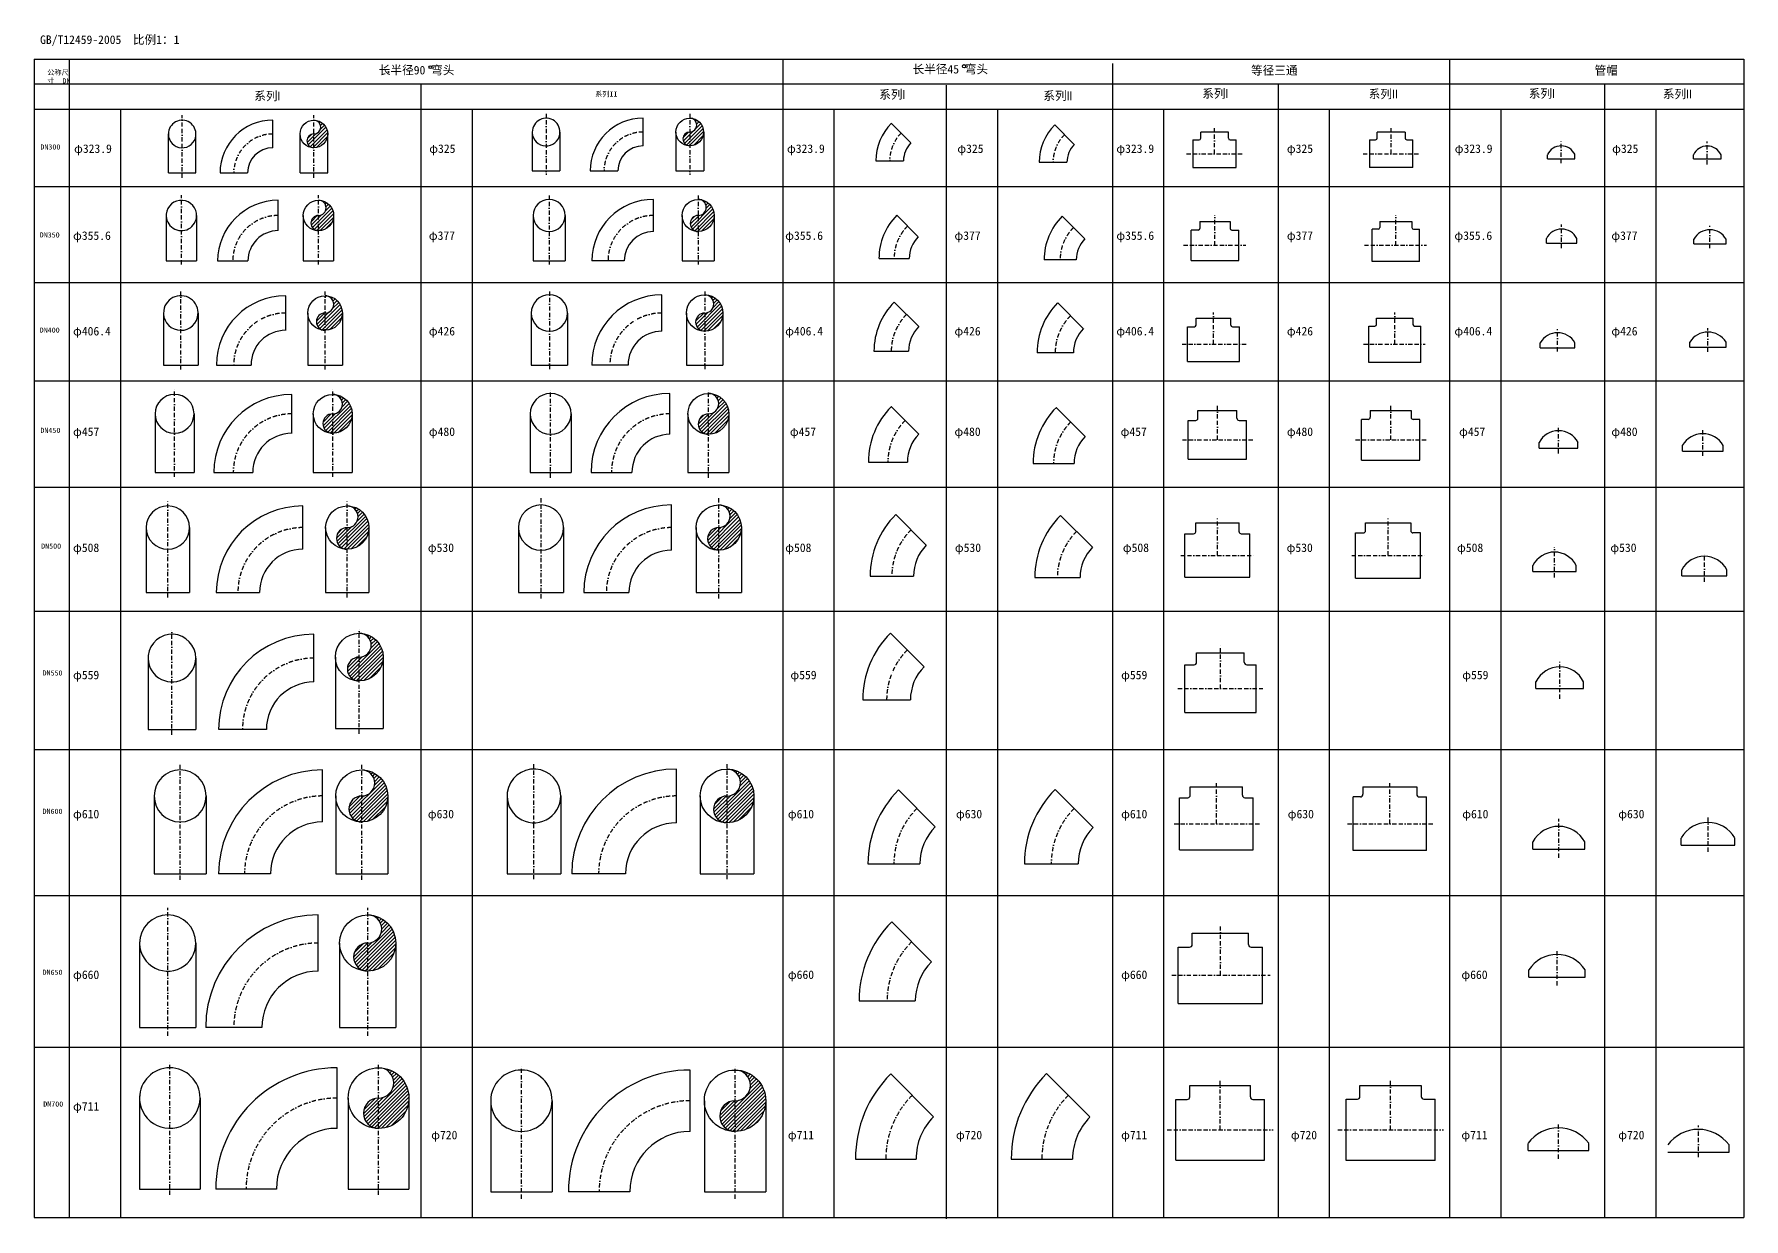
# Model space of a CAD drawing. Header units: inches. Extents: x -2812 to 39570, y -19532 to 26612.
# Drawn here: x 19518 to 39570, y 12716 to 26612 of the extents above; entities that cross this region are included whole.
import ezdxf

# ---------------------------------------------------------------- set-up
doc = ezdxf.new("R2010")
doc.units = ezdxf.units.IN
doc.header["$MEASUREMENT"] = 0
doc.linetypes.add('BORDER2', pattern=[0.875, 0.25, -0.125, 0.25, -0.125, 0, -0.125])
doc.layers.add('图层2', color=3, linetype='BORDER2')

msp = doc.modelspace()

# ---------------------------------------------------------------- hatches: boundary and pattern name
h = msp.add_hatch()
h.set_pattern_fill('_USER', color=256, scale=30, angle=45, style=0, pattern_type=0)
h.set_pattern_definition([(45, (20192.325, 29815.286), (-21.2132, 21.2132), [])])
h.paths.add_polyline_path([(22960, 25441, 0.414214), (22798, 25603, -1), (22798, 25441), (22798, 25279, 0.414214)])
h.paths.add_polyline_path([(22798, 25441, 1), (22798, 25279)])
h = msp.add_hatch()
h.set_pattern_fill('_USER', color=256, scale=30, angle=45, style=0, pattern_type=0)
h.set_pattern_definition([(45, (21362.597, 29815.286), (-21.2132, 21.2132), [])])
h.paths.add_polyline_path([(27370, 25464, 0.414214), (27207, 25627, -1), (27207, 25464), (27207, 25302, 0.414214)])
h.paths.add_polyline_path([(27207, 25464, 1), (27207, 25302), (27207, 25302)])
h = msp.add_hatch()
h.set_pattern_fill('_USER', color=256, scale=30, angle=45, style=0, pattern_type=0)
h.set_pattern_definition([(45, (21360.725, 29815.286), (-21.2132, 21.2132), [])])
h.paths.add_polyline_path([(27306, 24674, -1), (27306, 24485), (27306, 24297, 0.414214), (27494, 24485, 0.414214)])
h.paths.add_polyline_path([(27306, 24485, 1), (27306, 24297), (27306, 24297)])
h = msp.add_hatch()
h.set_pattern_fill('_USER', color=256, scale=30, angle=45, style=0, pattern_type=0)
h.set_pattern_definition([(45, (20234.156, 29815.286), (-21.2132, 21.2132), [])])
h.paths.add_polyline_path([(23029, 24485, 0.414214), (22852, 24663, -1), (22852, 24485), (22852, 24307, 0.414214)])
h.paths.add_polyline_path([(22852, 24485, 1), (22852, 24307), (22852, 24307)])
h = msp.add_hatch()
h.set_pattern_fill('_USER', color=256, scale=30, angle=45, style=0, pattern_type=0)
h.set_pattern_definition([(45, (20275.987, 29815.286), (-21.2132, 21.2132), [])])
h.paths.add_polyline_path([(22966, 23540), (22961, 23539, -0.850846), (22929, 23341), (22929, 23137, 0.414214), (23133, 23341, 0.362139)])
h.paths.add_polyline_path([(22929, 23341, 1), (22929, 23137)])
h = msp.add_hatch()
h.set_pattern_fill('_USER', color=256, scale=30, angle=45, style=0, pattern_type=0)
h.set_pattern_definition([(45, (21245.69, 29815.286), (-21.2132, 21.2132), [])])
h.paths.add_polyline_path([(27414, 23551), (27414, 23549, -0.857069), (27382, 23341), (27382, 23128, 0.414214), (27595, 23341, 0.370418)])
h.paths.add_polyline_path([(27382, 23341, 1), (27382, 23128)])
h = msp.add_hatch()
h.set_pattern_fill('_USER', color=256, scale=30, angle=45, style=0, pattern_type=0)
h.set_pattern_definition([(45, (20223.698, 29815.286), (-21.2132, 21.2132), [])])
h.paths.add_polyline_path([(23248, 22158, 0.414214), (23019, 22386, -1), (23019, 22158), (23019, 21929, 0.414214)])
h.paths.add_polyline_path([(23019, 22158, 1), (23019, 21929)])
h = msp.add_hatch()
h.set_pattern_fill('_USER', color=256, scale=30, angle=45, style=0, pattern_type=0)
h.set_pattern_definition([(45, (21339.81, 29815.286), (-21.2132, 21.2132), [])])
h.paths.add_polyline_path([(27666, 22158, 0.414214), (27426, 22398, -1), (27426, 22158), (27426, 21918, 0.414214)])
h.paths.add_polyline_path([(27426, 22158, 1), (27426, 21918)])
h = msp.add_hatch()
h.set_pattern_fill('_USER', color=256, scale=30, angle=45, style=0, pattern_type=0)
h.set_pattern_definition([(45, (20087.747, 29815.286), (-21.2132, 21.2132), [])])
h.paths.add_polyline_path([(23444, 20824, 0.294626), (23294, 21056), (23262, 21056, -0.735356), (23190, 20824), (23190, 20570, 0.414214)])
h.paths.add_polyline_path([(23190, 20824, 1), (23190, 20570)])
h = msp.add_hatch()
h.set_pattern_fill('_USER', color=256, scale=30, angle=45, style=0, pattern_type=0)
h.set_pattern_definition([(45, (21287.52, 29815.286), (-21.2132, 21.2132), [])])
h.paths.add_polyline_path([(27812, 20824, 0.414214), (27547, 21089, -1), (27547, 20824), (27547, 20559, 0.414214)])
h.paths.add_polyline_path([(27547, 20824, 1), (27547, 20559)])
h = msp.add_hatch()
h.set_pattern_fill('_USER', color=256, scale=30, angle=45, style=0, pattern_type=0)
h.set_pattern_definition([(45, (20133.673, 29653.667), (-21.2132, 21.2132), [])])
h.paths.add_polyline_path([(23404, 19575), (23395, 19569, -0.786752), (23331, 19305), (23331, 19025, 0.414214), (23611, 19305, 0.338727)])
h.paths.add_polyline_path([(23331, 19305, 1), (23331, 19025), (23331, 19025)])
h = msp.add_hatch()
h.set_pattern_fill('_USER', color=256, scale=30, angle=45, style=0, pattern_type=0)
h.set_pattern_definition([(45, (19869.224, 29478.64), (-21.2132, 21.2132), [])])
h.paths.add_polyline_path([(23665, 17676, 0.414214), (23360, 17981, -1), (23360, 17676), (23360, 17371, 0.414214)])
h.paths.add_polyline_path([(23360, 17676, 1), (23360, 17371)])
h = msp.add_hatch()
h.set_pattern_fill('_USER', color=256, scale=30, angle=45, style=0, pattern_type=0)
h.set_pattern_definition([(45, (20477.73, 29478.64), (-21.213203, 21.213203), [])])
h.paths.add_polyline_path([(27959, 17676, 0.414214), (27644, 17991, -1), (27644, 17676), (27644, 17361, 0.414214)])
h.paths.add_polyline_path([(27644, 17676, 1), (27644, 17361)])
h = msp.add_hatch()
h.set_pattern_fill('_USER', color=256, scale=30, angle=45, style=0, pattern_type=0)
h.set_pattern_definition([(45, (19780.943, 29359.11), (-21.213203, 21.213203), [])])
h.paths.add_polyline_path([(23429, 16281, -1), (23429, 15951), (23429, 15621, 0.414214), (23759, 15951, 0.414214)])
h.paths.add_polyline_path([(23429, 15951, 1), (23429, 15621)])
h = msp.add_hatch()
h.set_pattern_fill('_USER', color=256, scale=30, angle=45, style=0, pattern_type=0)
h.set_pattern_definition([(45, (19933.145, 29382.04), (-21.213203, 21.213203), [])])
h.paths.add_polyline_path([(23557, 14132, 1), (23557, 13776), (23557, 13776)])
h.paths.add_polyline_path([(23912, 14132, 0.337673), (23651, 14475), (23644, 14464, -0.770831), (23557, 14132), (23557, 13776, 0.414214)])
h = msp.add_hatch()
h.set_pattern_fill('_USER', color=256, scale=30, angle=45, style=0, pattern_type=0)
h.set_pattern_definition([(45, (20538.963, 29350.74), (-21.213203, 21.213203), [])])
h.paths.add_polyline_path([(28098, 14101, 0.381852), (27778, 14458), (27778, 14456, -0.893426), (27738, 14101), (27738, 13741, 0.414214)])
h.paths.add_polyline_path([(27738, 14101, 1), (27738, 13741)])

# ---------------------------------------------------------------- linework, layer by layer
for p, q in [((19518, 26317), (39570, 26317)), ((19518, 26317), (19518, 12733)), ((19928, 26317), (19928, 12733)), ((28298, 26317), (28298, 12733)), ((36119, 26317), (36119, 12733)), ((39570, 26317), (39570, 12733)), ((32164, 26266), (32164, 12733)), ((19518, 26031), (39570, 26031)), ((24053, 26031), (24053, 12733)), ((30215, 26014), (30215, 12716)), ((34107, 26031), (34107, 12733)), ((37937, 26031), (37937, 12733)), ((19518, 25731), (39570, 25731)), ((20528, 25731), (20528, 12733)), ((24653, 25731), (24653, 12733)), ((28898, 25731), (28898, 12733)), ((30815, 25731), (30815, 12733)), ((32764, 25731), (32764, 12733)), ((34707, 25731), (34707, 12733)), ((36719, 25731), (36719, 12733)), ((38537, 25731), (38537, 12733)), ((22316, 25279), (22316, 25603)), ((26659, 25302), (26659, 25627)), ((29801, 25336), (29572, 25565)), ((31717, 25319), (31488, 25549)), ((21091, 24984), (21091, 25441)), ((21415, 24984), (21415, 25441)), ((22636, 24984), (22636, 25441)), ((22960, 24984), (22960, 25441)), ((25359, 25464), (25359, 25007)), ((25684, 25464), (25684, 25007)), ((27045, 25464), (27045, 25007)), ((27370, 25464), (27370, 25007)), ((33109, 25372), (33181, 25372)), ((33109, 25372), (33109, 25048)), ((33525, 25464), (33201, 25464)), ((33201, 25392), (33201, 25464)), ((33525, 25392), (33525, 25464)), ((33545, 25372), (33617, 25372)), ((33617, 25048), (33617, 25372)), ((35179, 25373), (35179, 25048)), ((35179, 25373), (35251, 25373)), ((35596, 25464), (35271, 25464)), ((35271, 25393), (35271, 25464)), ((35596, 25464), (35596, 25393)), ((35616, 25373), (35687, 25373)), ((35687, 25048), (35687, 25373)), ((29390, 25127), (29714, 25127)), ((31306, 25109), (31631, 25109)), ((37266, 25148), (37266, 25198)), ((37266, 25148), (37589, 25148)), ((37589, 25148), (37589, 25198)), ((38979, 25148), (38979, 25198)), ((38979, 25148), (39304, 25148)), ((39304, 25148), (39304, 25198)), ((21091, 24984), (21415, 24984)), ((21697, 24984), (22021, 24984)), ((22636, 24984), (22960, 24984)), ((25359, 25007), (25684, 25007)), ((26039, 25007), (26364, 25007)), ((27045, 25007), (27370, 25007)), ((33109, 25048), (33617, 25048)), ((35687, 25048), (35179, 25048)), ((19518, 24827), (39570, 24827)), ((26781, 24297), (26781, 24674)), ((21066, 24485), (21066, 23952)), ((21421, 24485), (21421, 23952)), ((22380, 24307), (22380, 24663)), ((22674, 24485), (22674, 23952)), ((23029, 24485), (23029, 23952)), ((25370, 24485), (25370, 23952)), ((25747, 24485), (25747, 23952)), ((27117, 24485), (27117, 23952)), ((27494, 24485), (27494, 23952)), ((29887, 24235), (29636, 24487)), ((31842, 24210), (31575, 24477)), ((33088, 23958), (33088, 24313)), ((33170, 24313), (33088, 24313)), ((33190, 24414), (33545, 24414)), ((33190, 24414), (33190, 24333)), ((33545, 24414), (33545, 24333)), ((33565, 24313), (33646, 24313)), ((33646, 23958), (33646, 24313)), ((35209, 23947), (35209, 24324)), ((35280, 24324), (35209, 24324)), ((35300, 24414), (35677, 24414)), ((35300, 24414), (35300, 24344)), ((35677, 24414), (35677, 24344)), ((35697, 24324), (35767, 24324)), ((35767, 23947), (35767, 24324)), ((37255, 24161), (37255, 24216)), ((37255, 24161), (37611, 24161)), ((37611, 24161), (37611, 24216)), ((38984, 24153), (38984, 24208)), ((38984, 24153), (39361, 24153)), ((39361, 24153), (39361, 24208)), ((21066, 23952), (21421, 23952)), ((21669, 23952), (22025, 23952)), ((22674, 23952), (23029, 23952)), ((25370, 23952), (25747, 23952)), ((26437, 23952), (26060, 23952)), ((27117, 23952), (27494, 23952)), ((29427, 23982), (29782, 23982)), ((31740, 23965), (31363, 23965)), ((33088, 23958), (33646, 23958)), ((35767, 23947), (35209, 23947)), ((19518, 23699), (39570, 23699)), ((22468, 23137), (22468, 23544)), ((26880, 23128), (26880, 23554)), ((29893, 23182), (29605, 23470)), ((21034, 23341), (21034, 22731)), ((21440, 23341), (21440, 22731)), ((22726, 23341), (22726, 22731)), ((23133, 23341), (23133, 22731)), ((25348, 23341), (25348, 22731)), ((25774, 23341), (25774, 22731)), ((27169, 23341), (27169, 22731)), ((27595, 23341), (27595, 22731)), ((31823, 23158), (31522, 23459)), ((33146, 23280), (33552, 23280)), ((33146, 23199), (33146, 23280)), ((33552, 23199), (33552, 23280)), ((35263, 23280), (35689, 23280)), ((35263, 23208), (35263, 23280)), ((35689, 23280), (35689, 23208)), ((33044, 22772), (33044, 23179)), ((33044, 23179), (33126, 23179)), ((33572, 23179), (33654, 23179)), ((33654, 22772), (33654, 23179)), ((35171, 22762), (35171, 23188)), ((35171, 23188), (35243, 23188)), ((35709, 23188), (35781, 23188)), ((35781, 22762), (35781, 23188)), ((29366, 22892), (29773, 22892)), ((31706, 22875), (31280, 22875)), ((37183, 22932), (37183, 22992)), ((37183, 22932), (37589, 22932)), ((37589, 22932), (37589, 22992)), ((38936, 22939), (38936, 22999)), ((38936, 22939), (39362, 22939)), ((39362, 22939), (39362, 22999)), ((21034, 22731), (21440, 22731)), ((21655, 22731), (22061, 22731)), ((22726, 22731), (23133, 22731)), ((25348, 22731), (25774, 22731)), ((26483, 22731), (26057, 22731)), ((27169, 22731), (27595, 22731)), ((33044, 22772), (33654, 22772)), ((35781, 22762), (35171, 22762)), ((19518, 22547), (39570, 22547)), ((22539, 21929), (22539, 22386)), ((26975, 21918), (26975, 22398)), ((20936, 22158), (20936, 21472)), ((21393, 22158), (21393, 21472)), ((22791, 22158), (22791, 21472)), ((23248, 22158), (23248, 21472)), ((25335, 22158), (25335, 21472)), ((25815, 22158), (25815, 21472)), ((27186, 22158), (27186, 21472)), ((27666, 22158), (27666, 21472)), ((29894, 21920), (29571, 22243)), ((31845, 21894), (31506, 22234)), ((33052, 21625), (33052, 22082)), ((33052, 22082), (33142, 22082)), ((33167, 22196), (33624, 22196)), ((33167, 22107), (33167, 22196)), ((33624, 22107), (33624, 22196)), ((33649, 22082), (33738, 22082)), ((33738, 21625), (33738, 22082)), ((35085, 21613), (35085, 22093)), ((35163, 22093), (35085, 22093)), ((35188, 22196), (35668, 22196)), ((35188, 22196), (35188, 22118)), ((35668, 22196), (35668, 22118)), ((35771, 22093), (35693, 22093)), ((35771, 21613), (35771, 22093)), ((37168, 21757), (37168, 21822)), ((37168, 21757), (37625, 21757)), ((37625, 21757), (37625, 21822)), ((38849, 21721), (38849, 21786)), ((38849, 21721), (39329, 21721)), ((39329, 21721), (39329, 21786)), ((20936, 21472), (21393, 21472)), ((21625, 21472), (22082, 21472)), ((22791, 21472), (23248, 21472)), ((25335, 21472), (25815, 21472)), ((26049, 21472), (26529, 21472)), ((27186, 21472), (27666, 21472)), ((29302, 21593), (29759, 21593)), ((31234, 21576), (31714, 21576)), ((33052, 21625), (33738, 21625)), ((35085, 21613), (35771, 21613)), ((19518, 21300), (39570, 21300)), ((22669, 20570), (22669, 21078)), ((26991, 20559), (26991, 21089)), ((29981, 20617), (29622, 20977)), ((31931, 20593), (31556, 20967)), ((33142, 20878), (33650, 20878)), ((33142, 20776), (33142, 20878)), ((33650, 20776), (33650, 20878)), ((35133, 20878), (35663, 20878)), ((35133, 20787), (35133, 20878)), ((35663, 20878), (35663, 20787)), ((20831, 20824), (20831, 20062)), ((21339, 20824), (21339, 20062)), ((22936, 20824), (22936, 20062)), ((23444, 20824), (23444, 20062)), ((25197, 20824), (25197, 20062)), ((25727, 20824), (25727, 20062)), ((27282, 20824), (27282, 20062)), ((27812, 20824), (27812, 20062)), ((33015, 20243), (33015, 20751)), ((33015, 20751), (33117, 20751)), ((33675, 20751), (33777, 20751)), ((33777, 20243), (33777, 20751)), ((35017, 20232), (35017, 20762)), ((35017, 20762), (35108, 20762)), ((35779, 20762), (35688, 20762)), ((35779, 20232), (35779, 20762)), ((29323, 20254), (29831, 20254)), ((37096, 20308), (37096, 20378)), ((37096, 20308), (37604, 20308)), ((37604, 20308), (37604, 20378)), ((38842, 20258), (38842, 20328)), ((38842, 20258), (39372, 20258)), ((39372, 20258), (39372, 20328)), ((20831, 20062), (21339, 20062)), ((21653, 20062), (22161, 20062)), ((22936, 20062), (23444, 20062)), ((25197, 20062), (25727, 20062)), ((25964, 20062), (26494, 20062)), ((27282, 20062), (27812, 20062)), ((31254, 20237), (31784, 20237)), ((33015, 20243), (33777, 20243)), ((35017, 20232), (35779, 20232)), ((19518, 19844), (39570, 19844)), ((22799, 19014), (22799, 19573)), ((29956, 19190), (29561, 19586)), ((20854, 19293), (20854, 18455)), ((21413, 19293), (21413, 18455)), ((23052, 19305), (23052, 18467)), ((23611, 19305), (23611, 18467)), ((33152, 19244), (33152, 19354)), ((33152, 19354), (33711, 19354)), ((33711, 19244), (33711, 19354)), ((33012, 18655), (33012, 19214)), ((33012, 19214), (33122, 19214)), ((33741, 19214), (33850, 19214)), ((33850, 18655), (33850, 19214)), ((37131, 18937), (37131, 19017)), ((37131, 18937), (37690, 18937)), ((37690, 18937), (37690, 19017)), ((29237, 18803), (29796, 18803)), ((33012, 18655), (33850, 18655)), ((20854, 18455), (21413, 18455)), ((22241, 18455), (21682, 18455)), ((23052, 18467), (23611, 18467)), ((19518, 18219), (39570, 18219)), ((22899, 17371), (22899, 17981)), ((27052, 17361), (27052, 17991)), ((20925, 17676), (20925, 16762)), ((21535, 17676), (21535, 16762)), ((23055, 17676), (23055, 16762)), ((23665, 17676), (23665, 16762)), ((25064, 17676), (25064, 16762)), ((25694, 17676), (25694, 16762)), ((27329, 17676), (27329, 16762)), ((27959, 17676), (27959, 16762)), ((30087, 17314), (29655, 17746)), ((31940, 17307), (31494, 17753)), ((32951, 17045), (32951, 17655)), ((32951, 17655), (33048, 17655)), ((33078, 17685), (33078, 17782)), ((33078, 17782), (33688, 17782)), ((33688, 17685), (33688, 17782)), ((33718, 17655), (33815, 17655)), ((33815, 17045), (33815, 17655)), ((34986, 17035), (34986, 17665)), ((35073, 17665), (34986, 17665)), ((35103, 17782), (35733, 17782)), ((35103, 17782), (35103, 17695)), ((35733, 17782), (35733, 17695)), ((35763, 17665), (35850, 17665)), ((35850, 17035), (35850, 17665)), ((32951, 17045), (33815, 17045)), ((37094, 17052), (37094, 17137)), ((37094, 17052), (37704, 17052)), ((37704, 17052), (37704, 17137)), ((38835, 17097), (38835, 17182)), ((38835, 17097), (39465, 17097)), ((39465, 17097), (39465, 17182)), ((29297, 16880), (29907, 16880)), ((31134, 16880), (31762, 16880)), ((35850, 17035), (34986, 17035)), ((20925, 16762), (21535, 16762)), ((22290, 16762), (21680, 16762)), ((23055, 16762), (23665, 16762)), ((25064, 16762), (25694, 16762)), ((26453, 16762), (25823, 16762)), ((27329, 16762), (27959, 16762)), ((19518, 16509), (39570, 16509)), ((22850, 15621), (22850, 16281)), ((30043, 15732), (29576, 16198)), ((33100, 15933), (33100, 16068)), ((33100, 16068), (33760, 16068)), ((33760, 15933), (33760, 16068)), ((20754, 15951), (20754, 14960)), ((21414, 15951), (21414, 14960)), ((23099, 15951), (23099, 14960)), ((23759, 15951), (23759, 14960)), ((32935, 15243), (32935, 15903)), ((32935, 15903), (33070, 15903)), ((33790, 15903), (33925, 15903)), ((33925, 15243), (33925, 15903)), ((37049, 15551), (37049, 15636)), ((37049, 15551), (37709, 15551)), ((37709, 15551), (37709, 15636)), ((29192, 15272), (29852, 15272)), ((32935, 15243), (33925, 15243)), ((20754, 14960), (21414, 14960)), ((22189, 14960), (21529, 14960)), ((23099, 14960), (23759, 14960)), ((19518, 14731), (39570, 14731)), ((23070, 13776), (23070, 14487)), ((27211, 13741), (27211, 14461)), ((30066, 13913), (29564, 14416)), ((31900, 13910), (31391, 14419)), ((33072, 14145), (33072, 14280)), ((33072, 14280), (33783, 14280)), ((33783, 14145), (33783, 14280)), ((35067, 14280), (35787, 14280)), ((35067, 14149), (35067, 14280)), ((35787, 14280), (35787, 14149)), ((20752, 14132), (20752, 13065)), ((21463, 14132), (21463, 13065)), ((23201, 14132), (23201, 13065)), ((23912, 14132), (23912, 13065)), ((24872, 14101), (24872, 13034)), ((25592, 14101), (25592, 13034)), ((27378, 14101), (27378, 13034)), ((28098, 14101), (28098, 13034)), ((32907, 13404), (32907, 14115)), ((32907, 14115), (33042, 14115)), ((33813, 14115), (33949, 14115)), ((33949, 13404), (33949, 14115)), ((34906, 13399), (34906, 14119)), ((34906, 14119), (35037, 14119)), ((35817, 14119), (35948, 14119)), ((35948, 13399), (35948, 14119)), ((37040, 13516), (37040, 13601)), ((37040, 13516), (37751, 13516)), ((37751, 13516), (37751, 13601)), ((38543, 13498), (38543, 13583)), ((38677, 13498), (39397, 13498)), ((39397, 13498), (39397, 13583)), ((29150, 13417), (29861, 13417)), ((30976, 13417), (31696, 13417)), ((32907, 13404), (33949, 13404)), ((35948, 13399), (34906, 13399)), ((20752, 13065), (21463, 13065)), ((22358, 13065), (21647, 13065)), ((23201, 13065), (23912, 13065)), ((24872, 13034), (25592, 13034)), ((26504, 13034), (25784, 13034)), ((27378, 13034), (28098, 13034)), ((19518, 12733), (39570, 12733))]:
    msp.add_line(p, q)
for centre, radius in [((23672, 26168), 5.2), ((24165, 26225), 17.2), ((30424, 26235), 19.8), ((22798, 25441), 162), ((27207, 25464), 162), ((27306, 24485), 188), ((22852, 24485), 178), ((22929, 23341), 203), ((27382, 23341), 213), ((23019, 22158), 228), ((27426, 22158), 240), ((23190, 20824), 254), ((27547, 20824), 265), ((23331, 19305), 280), ((23360, 17676), 305), ((27644, 17676), 315), ((23429, 15951), 330), ((23557, 14132), 356), ((27738, 14101), 360)]:
    msp.add_circle(centre, radius)
for centre, radius, start, end in [((21253, 25441), 162, 354.0704, 180), ((22316, 24984), 619, 90, 180), ((22798, 25522), 81, 270, 90), ((25522, 25464), 162, 349.939, 180), ((26659, 25007), 620, 90, 180), ((27207, 25546), 81.2, 270, 90), ((30011, 25127), 621, 135, 180), ((31927, 25109), 621, 135, 180), ((21253, 25441), 162, 180, 354.0704), ((22316, 24984), 295, 90, 180), ((22798, 25360), 81, 90, 270), ((25522, 25464), 163, 183.6466, 349.939), ((26659, 25007), 294, 90, 180), ((27207, 25383), 81.2, 90, 270), ((30011, 25127), 297, 135, 180), ((31927, 25109), 296, 135, 180), ((33181, 25392), 20, 270, 0), ((33545, 25392), 20, 180, 270), ((35251, 25393), 20, 270, 0), ((35616, 25393), 20, 180, 270), ((37428, 25121), 180, 25.5926, 154.4074), ((39141, 25120), 180, 25.7676, 154.2324), ((25558, 24485), 188, 0, 180), ((26781, 23952), 722, 90, 180), ((27306, 24580), 94.2, 270, 90), ((21244, 24485), 178, 175.1005, 0), ((21244, 24485), 178, 356.9708, 175.1005), ((22380, 23952), 711, 90, 180), ((22852, 24396), 88.9, 90, 270), ((22852, 24574), 88.9, 270, 90), ((25558, 24485), 188, 180, 0), ((27306, 24391), 94.2, 90, 270), ((30140, 23982), 714, 135, 180), ((32087, 23965), 724, 135, 180), ((22380, 23952), 355, 90, 180), ((26781, 23952), 344, 90, 180), ((33170, 24333), 20, 270, 0), ((33565, 24333), 20, 180, 270), ((35280, 24344), 20, 270, 0), ((35697, 24344), 20, 180, 270), ((37433, 24127), 199, 26.5121, 153.4879), ((39172, 24101), 217, 29.4682, 150.5318), ((30140, 23982), 358, 135, 180), ((32087, 23965), 347, 135, 180), ((21237, 23341), 203, 345.6818, 171.4594), ((22468, 22731), 813, 90, 180), ((22929, 23442), 102, 270, 90), ((25561, 23341), 213, 360, 180), ((26880, 22731), 823, 90, 180), ((27382, 23447), 106, 270, 90), ((30183, 22892), 816, 135, 180), ((21237, 23341), 203, 171.4594, 345.6818), ((22929, 23239), 102, 90, 270), ((25561, 23341), 213, 180, 0), ((25561, 23341), 213, 165.9983, 166.7478), ((27382, 23234), 106, 90, 270), ((32106, 22875), 826, 135, 180), ((22468, 22731), 407, 90, 180), ((26880, 22731), 397, 90, 180), ((30183, 22892), 410, 135, 180), ((32106, 22875), 400, 135, 180), ((33126, 23199), 20, 270, 0), ((33572, 23199), 20, 180, 270), ((35243, 23208), 20, 270, 0), ((35709, 23208), 20, 180, 270), ((37386, 22876), 234, 29.7118, 150.2882), ((39149, 22866), 251, 32.0279, 147.9721), ((21164, 22158), 228, 0, 180), ((22539, 21472), 914, 90, 180), ((23019, 22272), 114, 270, 90), ((25575, 22158), 240, 0, 180), ((26975, 21472), 926, 90, 180), ((27426, 22278), 120, 270, 90), ((21164, 22158), 228, 180, 0), ((23019, 22044), 114, 90, 270), ((25575, 22158), 240, 180, 360), ((27426, 22038), 120, 90, 270), ((30221, 21593), 919, 135, 180), ((32164, 21576), 930, 135, 180), ((33142, 22107), 25, 270, 0), ((33649, 22107), 25, 180, 270), ((35163, 22118), 25, 270, 0), ((35693, 22118), 25, 180, 270), ((22539, 21472), 458, 90, 180), ((26975, 21472), 446, 90, 180), ((30221, 21593), 462, 135, 180), ((30221, 21593), 462, 135, 180), ((32164, 21576), 450, 135, 180), ((37397, 21702), 258, 27.7412, 152.2588), ((39089, 21647), 278, 30.2022, 149.7978), ((21085, 20824), 254, 360, 180), ((22669, 20062), 1016, 90, 180), ((23190, 20951), 127, 270, 90), ((25462, 20824), 265, 0, 180), ((26991, 20062), 1027, 90, 180), ((27547, 20957), 132, 270, 90), ((30345, 20254), 1022, 135, 180), ((32287, 20237), 1033, 135, 180), ((21085, 20824), 254, 180, 0), ((23190, 20697), 127, 90, 270), ((25462, 20824), 265, 180, 0), ((27547, 20692), 132, 90, 270), ((33117, 20776), 25, 270, 0), ((33675, 20776), 25, 180, 270), ((35108, 20787), 25, 270, 0), ((35688, 20787), 25, 180, 270), ((22669, 20062), 508, 90, 180), ((26991, 20062), 497, 90, 180), ((30345, 20254), 514, 135, 180), ((32287, 20237), 503, 135, 180), ((37350, 20255), 282, 25.9082, 154.0918), ((39107, 20187), 300, 28.0725, 151.9275), ((21133, 19293), 280, 360, 173.7669), ((22799, 18455), 1118, 90, 180), ((23331, 19445), 140, 270, 90), ((30344, 18803), 1108, 135, 180), ((21133, 19293), 279, 173.7669, 0), ((23331, 19165), 140, 90, 270), ((30344, 18803), 549, 135, 180), ((33122, 19244), 30, 270, 0), ((33741, 19244), 30, 180, 270), ((37411, 18879), 311, 26.1921, 153.8079), ((22799, 18455), 558, 90, 180), ((21230, 17676), 305, 0, 180), ((22899, 16762), 1219, 90, 180), ((23360, 17828), 152, 270, 90), ((25379, 17676), 315, 0, 172.3983), ((27052, 16762), 1229, 90, 180), ((27644, 17833), 158, 270, 90), ((21230, 17676), 305, 180, 360), ((23360, 17523), 152, 90, 270), ((25379, 17676), 315, 172.3983, 0), ((27644, 17518), 158, 90, 270), ((30522, 16880), 1225, 135, 180), ((32367, 16880), 1235, 135, 180), ((33048, 17685), 30, 270, 0), ((33718, 17685), 30, 180, 270), ((35073, 17695), 30, 270, 0), ((35763, 17695), 30, 180, 270), ((22899, 16762), 609, 90, 180), ((27052, 16762), 599, 90, 180), ((30522, 16880), 615, 135, 180), ((32367, 16880), 605, 135, 180), ((37399, 16972), 347, 28.3491, 151.6509), ((39150, 17001), 364, 29.9633, 150.0367), ((21084, 15951), 330, 0, 180), ((22850, 14960), 1321, 90, 180), ((23429, 16116), 165, 270, 90), ((30502, 15272), 1310, 135, 180), ((21084, 15951), 330, 173.8691, 360), ((23429, 15786), 165, 90, 270), ((33070, 15933), 30, 270, 0), ((33790, 15933), 30, 180, 270), ((30502, 15272), 650, 135, 180), ((37379, 15427), 390, 32.2452, 147.7548), ((22850, 14960), 661, 90, 180), ((21108, 14132), 355, 0, 180), ((23070, 13065), 1422, 90, 180), ((23557, 14310), 178, 270, 90), ((25232, 14101), 360, 360, 180), ((27211, 13034), 1427, 90, 180), ((27738, 14281), 180, 270, 90), ((30563, 13417), 1413, 135, 180), ((32394, 13417), 1417, 135, 180), ((21108, 14132), 355, 175.8788, 0), ((23557, 13954), 178, 90, 270), ((25232, 14101), 360, 180, 0), ((27738, 13921), 180, 90, 270), ((33042, 14145), 30, 270, 0), ((33813, 14145), 30, 180, 270), ((35037, 14149), 30, 270, 0), ((35817, 14149), 30, 180, 270), ((30563, 13417), 702, 135, 180), ((32394, 13417), 697, 135, 180), ((23070, 13065), 712, 90, 180), ((27211, 13034), 707, 90, 180), ((37395, 13344), 439, 35.876, 144.124), ((39037, 13318), 447, 36.3617, 143.6383)]:
    msp.add_arc(centre, radius, start, end)
at = {"layer": '图层2', "linetype": 'BORDER2', "ltscale": 200}
for p, q in [((25522, 25677), (25522, 24962)), ((27207, 25677), (27207, 24962)), ((21253, 24927), (21253, 25662)), ((22798, 24927), (22798, 25662)), ((33363, 25210), (33363, 25527)), ((35433, 25210), (35433, 25527)), ((37428, 25100), (37428, 25351)), ((39141, 25084), (39141, 25351)), ((33034, 25210), (33703, 25210)), ((35104, 25210), (35773, 25210)), ((21244, 23912), (21244, 24723)), ((22852, 23912), (22852, 24723)), ((25558, 24719), (25558, 23912)), ((27306, 24719), (27306, 23912)), ((33367, 24135), (33367, 24489)), ((35488, 24135), (35488, 24489)), ((37433, 24102), (37433, 24379)), ((39172, 24100), (39172, 24362)), ((32998, 24135), (33729, 24135)), ((35119, 24135), (35850, 24135)), ((21237, 22678), (21237, 23593)), ((22929, 22678), (22929, 23593)), ((25561, 23594), (25561, 22684)), ((27382, 23594), (27382, 22684)), ((33349, 22975), (33349, 23346)), ((35476, 22975), (35476, 23346)), ((37386, 22891), (37386, 23153)), ((39149, 22886), (39149, 23165)), ((32981, 22975), (33733, 22975)), ((35108, 22975), (35834, 22975)), ((21164, 21418), (21164, 22454)), ((23019, 21418), (23019, 22454)), ((25575, 21408), (25575, 22441)), ((27426, 21408), (27426, 22441)), ((33395, 21853), (33395, 22252)), ((35428, 21853), (35428, 22252)), ((37397, 21695), (37397, 22028)), ((39089, 21666), (39089, 21973)), ((32985, 21853), (33819, 21853)), ((35017, 21853), (35851, 21853)), ((21085, 20004), (21085, 21135)), ((23190, 20004), (23190, 21135)), ((25462, 19994), (25462, 21171)), ((27547, 19994), (27547, 21171)), ((33396, 20497), (33396, 20931)), ((35398, 20497), (35398, 20931)), ((32968, 20497), (33828, 20497)), ((34971, 20497), (35831, 20497)), ((37350, 20240), (37350, 20595)), ((39107, 20188), (39107, 20529)), ((21133, 18394), (21133, 19620)), ((23331, 18406), (23331, 19632)), ((33431, 18935), (33431, 19444)), ((37411, 18817), (37411, 19251)), ((32933, 18935), (33930, 18935)), ((21230, 16692), (21230, 18058)), ((23360, 16692), (23360, 18058)), ((25379, 16698), (25379, 18059)), ((27644, 16698), (27644, 18059)), ((33383, 17350), (33383, 17842)), ((35418, 17350), (35418, 17842)), ((32888, 17350), (33890, 17350)), ((34922, 17350), (35925, 17350)), ((37399, 16952), (37399, 17407)), ((39150, 17022), (39150, 17432)), ((21084, 14862), (21084, 16363)), ((23429, 14862), (23429, 16363)), ((33430, 15573), (33430, 16145)), ((37379, 15454), (37379, 15874)), ((32860, 15573), (34013, 15573)), ((21108, 12996), (21108, 14552)), ((23557, 12996), (23557, 14552)), ((25232, 12951), (25232, 14526)), ((27738, 12951), (27738, 14526)), ((33428, 13759), (33428, 14339)), ((35427, 13759), (35427, 14339)), ((37395, 13421), (37395, 13842)), ((32808, 13759), (34048, 13759)), ((34807, 13759), (36048, 13759)), ((39037, 13439), (39037, 13812))]:
    msp.add_line(p, q, dxfattribs=at)
for centre, radius, start in [((22316, 24984), 457, 90), ((26659, 25007), 457, 90), ((30011, 25127), 459, 135), ((31927, 25109), 459, 135), ((22380, 23952), 533, 90), ((26781, 23952), 533, 90), ((30140, 23982), 536, 135), ((32087, 23965), 536, 135), ((22468, 22731), 610, 90), ((26880, 22731), 610, 90), ((30183, 22892), 613, 135), ((32106, 22875), 613, 135), ((22539, 21472), 686, 90), ((26975, 21472), 686, 90), ((30221, 21593), 690, 135), ((32164, 21576), 690, 135), ((22669, 20062), 762, 90), ((26991, 20062), 762, 90), ((30345, 20254), 768, 135), ((32287, 20237), 768, 135), ((22799, 18455), 838, 90), ((30344, 18803), 828, 135), ((22899, 16762), 914, 90), ((27052, 16762), 914, 90), ((30522, 16880), 920, 135), ((32367, 16880), 920, 135), ((22850, 14960), 991, 90), ((30502, 15272), 980, 135), ((23070, 13065), 1067, 90), ((27211, 13034), 1067, 90), ((30563, 13417), 1057, 135), ((32394, 13417), 1057, 135)]:
    msp.add_arc(centre, radius, start, 180, dxfattribs=at)

# ---------------------------------------------------------------- texts
at = {"attachment_point": 1}
for s, insert, char_height, width in [('GB/T12459-2005  {\\fSimSun|b0|i0|c134|p54;比例1：1}', (19587, 26597), 100, 2227.39), ('{\\fSimSun|b0|i0|c134|p54;公称尺寸}  DN', (19671, 26194), 60, 241.97), ('{\\fSimSun|b0|i0|c134|p54;\\H1.667x;长半径90 弯头}', (23560, 26240), 60, 1187.21), ('{\\fSimSun|b0|i0|c134|p54;长半径45 弯头}', (29820, 26251), 100, 1122.06), ('{\\fSimSun|b0|i0|c134|p54;\\H1.667x;等径三通}', (33790, 26237), 60, 656.7), ('{\\fSimSun|b0|i0|c134|p54;管帽}', (37820, 26237), 100, 656.7), ('{\\fSimSun|b0|i0|c134|p54;\\H1.667x;系列\\Ftxt.shx|c0;I}', (22098, 25936), 60, 656.7), ('{\\fSimSun|b0|i0|c134|p54;系列}II', (26097, 25939), 60, 656.7), ('{\\fSimSun|b0|i0|c134|p54;\\H1.667x;系列\\Ftxt.shx|c0;I}', (29429, 25954), 60, 656.7), ('{\\fSimSun|b0|i0|c134|p54;\\H1.667x;系列\\Ftxt.shx|c0;II}', (31354, 25939), 60, 656.7), ('{\\fSimSun|b0|i0|c134|p54;\\H1.667x;系列\\Ftxt.shx|c0;I}', (33218, 25965), 60, 656.7), ('{\\fSimSun|b0|i0|c134|p54;\\H1.667x;系列\\Ftxt.shx|c0;II}', (35170, 25960), 60, 656.7), ('{\\fSimSun|b0|i0|c134|p54;\\H1.667x;系列\\Ftxt.shx|c0;I}', (37048, 25965), 60, 656.7), ('{\\fSimSun|b0|i0|c134|p54;\\H1.667x;系列\\Ftxt.shx|c0;II}', (38620, 25960), 60, 656.7), ('DN300', (19590, 25319), 60, 656.7), ('{\\fSimSun|b0|i0|c134|p54;φ323.9}', (19985, 25319), 100, 656.7), ('{\\fSimSun|b0|i0|c134|p54;φ325}', (24151, 25319), 100, 656.7), ('{\\fSimSun|b0|i0|c134|p54;φ323.9}', (28347, 25319), 100, 656.7), ('{\\fSimSun|b0|i0|c134|p54;φ325}', (30345, 25319), 100, 656.7), ('{\\fSimSun|b0|i0|c134|p54;φ323.9}', (32210, 25319), 100, 656.7), ('{\\fSimSun|b0|i0|c134|p54;φ325}', (34210, 25319), 100, 656.7), ('{\\fSimSun|b0|i0|c134|p54;φ323.9}', (36179, 25319), 100, 656.7), ('{\\fSimSun|b0|i0|c134|p54;\\H1.667x;φ325}', (38025, 25319), 60, 656.7), ('DN350', (19582, 24287), 60, 656.7), ('{\\fSimSun|b0|i0|c134|p54;φ355.6}', (19973, 24299), 100, 656.7), ('{\\fSimSun|b0|i0|c134|p54;φ377}', (24146, 24299), 100, 656.7), ('{\\fSimSun|b0|i0|c134|p54;φ355.6}', (28326, 24299), 100, 656.7), ('{\\fSimSun|b0|i0|c134|p54;φ377}', (30311, 24299), 100, 656.7), ('{\\fSimSun|b0|i0|c134|p54;φ355.6}', (32210, 24299), 100, 656.7), ('{\\fSimSun|b0|i0|c134|p54;φ377}', (34210, 24299), 100, 656.7), ('{\\fSimSun|b0|i0|c134|p54;φ355.6}', (36175, 24299), 100, 656.7), ('{\\fSimSun|b0|i0|c134|p54;φ377}', (38016, 24299), 100, 656.7), ('DN400', (19582, 23171), 60, 656.7), ('{\\fSimSun|b0|i0|c134|p54;φ406.4}', (19973, 23178), 100, 656.7), ('{\\fSimSun|b0|i0|c134|p54;φ426}', (24146, 23178), 100, 656.7), ('{\\fSimSun|b0|i0|c134|p54;φ406.4}', (28326, 23178), 100, 656.7), ('{\\fSimSun|b0|i0|c134|p54;φ426}', (30311, 23178), 100, 656.7), ('{\\fSimSun|b0|i0|c134|p54;φ406.4}', (32210, 23178), 100, 656.7), ('{\\fSimSun|b0|i0|c134|p54;φ426}', (34210, 23178), 100, 656.7), ('{\\fSimSun|b0|i0|c134|p54;φ406.4}', (36175, 23178), 100, 656.7), ('{\\fSimSun|b0|i0|c134|p54;φ426}', (38016, 23178), 100, 656.7), ('DN450', (19590, 21995), 60, 656.7), ('{\\fSimSun|b0|i0|c134|p54;φ457}', (19973, 21999), 100, 656.7), ('{\\fSimSun|b0|i0|c134|p54;φ480}', (24146, 21999), 100, 656.7), ('{\\fSimSun|b0|i0|c134|p54;φ457}', (28381, 21999), 100, 656.7), ('{\\fSimSun|b0|i0|c134|p54;φ480}', (30311, 21999), 100, 656.7), ('{\\fSimSun|b0|i0|c134|p54;φ457}', (32260, 21999), 100, 656.7), ('{\\fSimSun|b0|i0|c134|p54;φ480}', (34210, 21999), 100, 656.7), ('{\\fSimSun|b0|i0|c134|p54;φ457}', (36230, 21999), 100, 656.7), ('{\\fSimSun|b0|i0|c134|p54;φ480}', (38016, 21999), 100, 656.7), ('DN500', (19599, 20637), 60, 656.7), ('{\\fSimSun|b0|i0|c134|p54;φ508}', (19973, 20638), 100, 656.7), ('{\\fSimSun|b0|i0|c134|p54;φ530}', (24134, 20638), 100, 656.7), ('{\\fSimSun|b0|i0|c134|p54;φ508}', (28326, 20638), 100, 656.7), ('{\\fSimSun|b0|i0|c134|p54;φ530}', (30316, 20638), 100, 656.7), ('{\\fSimSun|b0|i0|c134|p54;φ508}', (32286, 20638), 100, 656.7), ('{\\fSimSun|b0|i0|c134|p54;φ530}', (34207, 20638), 100, 656.7), ('{\\fSimSun|b0|i0|c134|p54;φ508}', (36206, 20638), 100, 656.7), ('{\\fSimSun|b0|i0|c134|p54;φ530}', (38004, 20638), 100, 656.7), ('DN550', (19616, 19149), 60, 656.7), ('{\\fSimSun|b0|i0|c134|p54;φ559}', (19973, 19145), 100, 656.7), ('{\\fSimSun|b0|i0|c134|p54;φ559}', (28387, 19145), 100, 656.7), ('{\\fSimSun|b0|i0|c134|p54;φ559}', (32266, 19145), 100, 656.7), ('{\\fSimSun|b0|i0|c134|p54;φ559}', (36267, 19145), 100, 656.7), ('DN600', (19616, 17526), 60, 656.7), ('{\\fSimSun|b0|i0|c134|p54;φ610}', (19973, 17514), 100, 656.7), ('{\\fSimSun|b0|i0|c134|p54;φ630}', (24134, 17514), 100, 656.7), ('{\\fSimSun|b0|i0|c134|p54;φ610}', (28357, 17514), 100, 656.7), ('{\\fSimSun|b0|i0|c134|p54;φ630}', (30329, 17514), 100, 656.7), ('{\\fSimSun|b0|i0|c134|p54;φ610}', (32266, 17514), 100, 656.7), ('{\\fSimSun|b0|i0|c134|p54;φ630}', (34220, 17514), 100, 656.7), ('{\\fSimSun|b0|i0|c134|p54;φ610}', (36267, 17514), 100, 656.7), ('{\\fSimSun|b0|i0|c134|p54;φ630}', (38097, 17514), 100, 656.7), ('DN650', (19616, 15638), 60, 656.7), ('{\\fSimSun|b0|i0|c134|p54;φ660}', (19973, 15629), 100, 656.7), ('{\\fSimSun|b0|i0|c134|p54;φ660}', (28357, 15629), 100, 656.7), ('{\\fSimSun|b0|i0|c134|p54;φ660}', (32266, 15629), 100, 656.7), ('{\\fSimSun|b0|i0|c134|p54;φ660}', (36257, 15629), 100, 656.7), ('DN700', (19624, 14092), 60, 656.7), ('{\\fSimSun|b0|i0|c134|p54;φ711}', (19973, 14085), 100, 656.7), ('{\\fSimSun|b0|i0|c134|p54;φ720}', (24174, 13749), 100, 656.7), ('{\\fSimSun|b0|i0|c134|p54;φ711}', (28357, 13749), 100, 656.7), ('{\\fSimSun|b0|i0|c134|p54;φ720}', (30329, 13749), 100, 656.7), ('{\\fSimSun|b0|i0|c134|p54;φ711}', (32266, 13749), 100, 656.7), ('{\\fSimSun|b0|i0|c134|p54;φ720}', (34257, 13749), 100, 656.7), ('{\\fSimSun|b0|i0|c134|p54;φ711}', (36257, 13749), 100, 656.7), ('{\\fSimSun|b0|i0|c134|p54;φ720}', (38097, 13749), 100, 656.7)]:
    msp.add_mtext(s, dxfattribs=dict(at, insert=insert, char_height=char_height, width=width))

doc.saveas('drawing.dxf')
